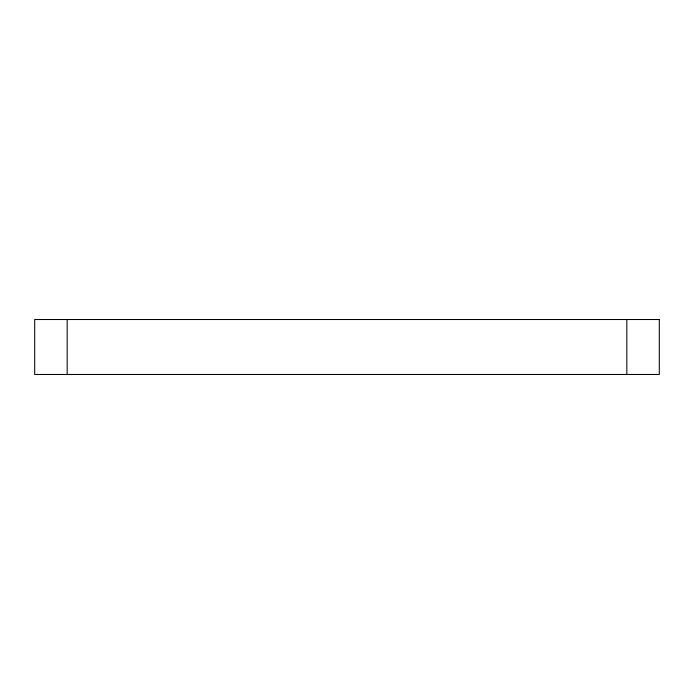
<?xml version="1.0" encoding="UTF-8"?>
<svg xmlns="http://www.w3.org/2000/svg" width="694" height="694" viewBox="0 0 694 694"><rect width="100%" height="100%" fill="white"/><g stroke="black" fill="none" stroke-linecap="round" stroke-linejoin="round"><path stroke-width="1.04" d="M626.821 319.518L626.821 374.482M67.179 319.518L67.179 374.482M659.3 319.518L34.7 319.518L34.7 374.482L659.3 374.482L659.3 319.518"/></g></svg>
